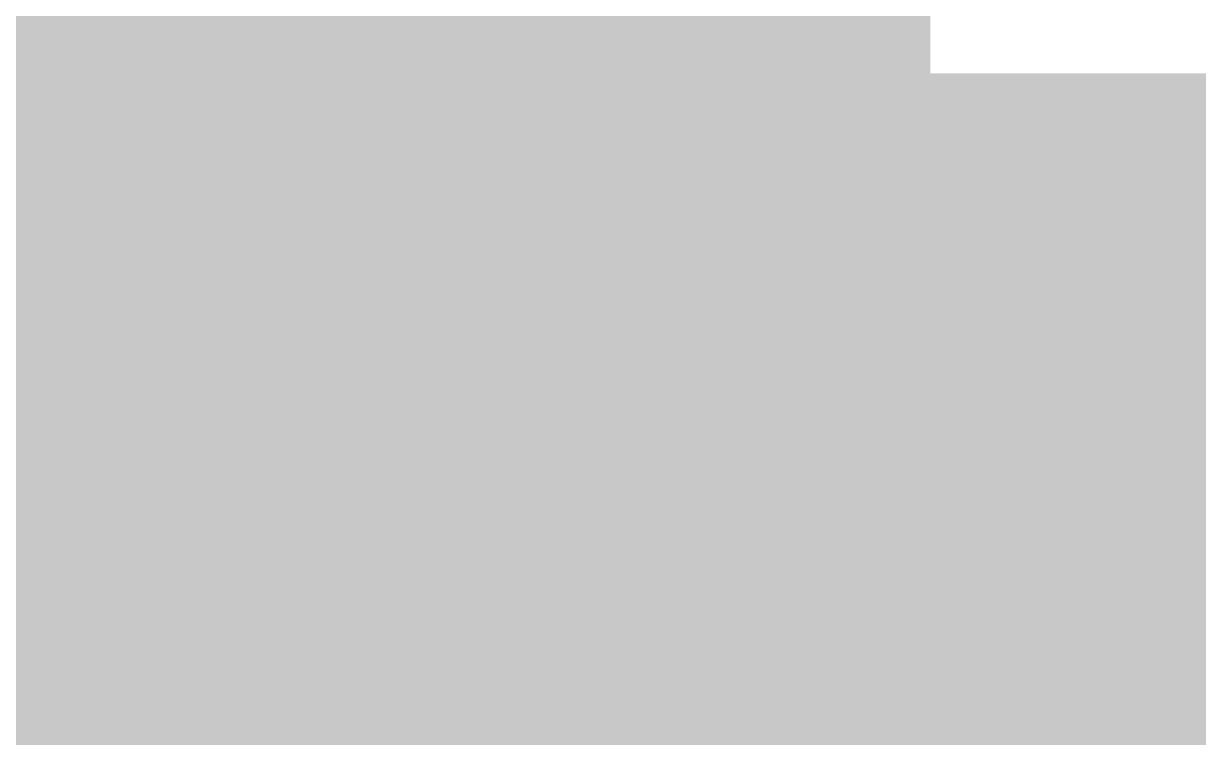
# Model space of a CAD drawing. Header units: millimetres. Extents: x -0.7 to 17.2, y -0.7 to 12.5.
# Drawn here: x 10.344 to 11.686, y 1.797 to 2.611 of the extents above; entities that cross this region are included whole.
import ezdxf

# ---------------------------------------------------------------- set-up
doc = ezdxf.new("R2010")
doc.units = ezdxf.units.MM
for name, color, linetype in [('BOOTH', 7, 'Continuous'), ('PIPING_EXHAUST', 7, 'Continuous'), ('TEXT', 7, 'Continuous')]:
    doc.layers.add(name, color=color, linetype=linetype)

msp = doc.modelspace()

# ---------------------------------------------------------------- linework, layer by layer
at = {"layer": 'BOOTH', "color": 7, "lineweight": 0}
for points, const_width in [([(10.8135, 1.9887), (14.5342, 1.9887), (14.5342, 5.5136), (10.8135, 5.5136), (10.8135, 1.9887), (10.8135, 1.9887)], 1.132), ([(10.8135, 2.8111), (10.8135, 2.9678)], 0.5094), ([(10.8135, 2.4978), (10.8135, 2.6545)], 0.5094), ([(10.8135, 2.1845), (10.8135, 2.3412)], 0.5094)]:
    msp.add_lwpolyline(points, dxfattribs=dict(at, const_width=const_width))
at = {"layer": 'PIPING_EXHAUST', "color": 7, "lineweight": 0, "const_width": 0.9905}
msp.add_lwpolyline([(11.7926, 2.067), (12.5759, 2.067)], dxfattribs=at)
at = {"layer": 'TEXT', "color": 7, "lineweight": 0, "const_width": 0.0000000392}
for points in [[(10.6196, 2.4907), (10.5956, 2.4263), (10.5878, 2.4263), (10.6118, 2.4907), (10.6196, 2.4907)], [(10.3396, 2.4342), (10.3655, 2.4747), (10.3752, 2.4747), (10.3752, 2.4263), (10.3678, 2.4263), (10.3678, 2.4548), (10.3678, 2.4548), (10.3678, 2.4559), (10.3678, 2.4571), (10.3679, 2.4586), (10.3679, 2.4586), (10.3679, 2.4602), (10.368, 2.4617), (10.368, 2.4633), (10.368, 2.4633), (10.3681, 2.4647), (10.3681, 2.4658), (10.3682, 2.4667), (10.3425, 2.4263)], [(10.4274, 2.4263), (10.4194, 2.4263), (10.4194, 2.4681), (10.4051, 2.4681), (10.4051, 2.4681), (10.4043, 2.4586), (10.4032, 2.4504), (10.4019, 2.4435), (10.4019, 2.4435), (10.4004, 2.4379), (10.3985, 2.4333), (10.3964, 2.43), (10.3964, 2.43), (10.3939, 2.4276), (10.391, 2.4262), (10.3877, 2.4257), (10.3877, 2.4257), (10.387, 2.4257), (10.3862, 2.4258), (10.3854, 2.4258), (10.3854, 2.4258), (10.3847, 2.426), (10.3841, 2.4261), (10.3836, 2.4263), (10.3836, 2.4323), (10.3836, 2.4323), (10.384, 2.4322), (10.3844, 2.4321), (10.3848, 2.432), (10.3848, 2.432), (10.3852, 2.432), (10.3856, 2.4319), (10.386, 2.4319), (10.386, 2.4319), (10.3891, 2.4331), (10.3917, 2.4365), (10.3938, 2.4423), (10.3938, 2.4423), (10.3956, 2.4505), (10.3971, 2.4613), (10.3983, 2.4747), (10.4274, 2.4747), (10.4274, 2.4263)], [(10.465, 2.4548), (10.465, 2.4548), (10.4754, 2.4533), (10.4817, 2.4487), (10.4838, 2.4411), (10.4838, 2.4411), (10.4833, 2.4369), (10.4818, 2.4333), (10.4792, 2.4304), (10.4792, 2.4304), (10.4756, 2.4281), (10.4707, 2.4268), (10.4646, 2.4263), (10.4427, 2.4263), (10.4427, 2.4747), (10.4506, 2.4747), (10.4506, 2.4548), (10.465, 2.4548)], [(10.5296, 2.468), (10.5138, 2.468), (10.5138, 2.4263), (10.506, 2.4263), (10.506, 2.468), (10.4904, 2.468), (10.4904, 2.4747), (10.5296, 2.4747), (10.5296, 2.468)], [(10.5621, 2.4756), (10.5621, 2.4756), (10.5677, 2.4749), (10.5725, 2.4728), (10.5765, 2.4693), (10.5765, 2.4693), (10.5795, 2.4645), (10.5814, 2.4582), (10.582, 2.4506), (10.582, 2.4506), (10.5814, 2.443), (10.5795, 2.4368), (10.5765, 2.4318), (10.5765, 2.4318), (10.5725, 2.4283), (10.5677, 2.4262), (10.5621, 2.4254), (10.5621, 2.4254), (10.5585, 2.4257), (10.5555, 2.4264), (10.5528, 2.4276), (10.5528, 2.4276), (10.5506, 2.429), (10.5486, 2.4307), (10.5471, 2.4325), (10.5465, 2.4325), (10.5465, 2.4325), (10.5467, 2.4314), (10.5468, 2.4301), (10.5469, 2.4286), (10.5469, 2.4286), (10.547, 2.4271), (10.5471, 2.4258), (10.5471, 2.4245), (10.5471, 2.4047), (10.5392, 2.4047), (10.5392, 2.4747), (10.5456, 2.4747), (10.5467, 2.4681), (10.5471, 2.4681), (10.5471, 2.4681), (10.5487, 2.4701), (10.5506, 2.4718), (10.5528, 2.4734), (10.5528, 2.4734), (10.5554, 2.4746), (10.5585, 2.4753), (10.5621, 2.4756)], [(10.6408, 2.4756), (10.6408, 2.4756), (10.646, 2.4752), (10.6504, 2.4741), (10.654, 2.4723), (10.654, 2.4723), (10.6568, 2.4698), (10.6584, 2.4666), (10.6589, 2.4628), (10.6589, 2.4628), (10.6587, 2.4601), (10.6579, 2.4578), (10.6565, 2.4559), (10.6565, 2.4559), (10.6547, 2.4543), (10.6525, 2.4531), (10.6498, 2.4521), (10.6498, 2.4518), (10.6498, 2.4518), (10.6517, 2.4511), (10.6535, 2.4504), (10.6551, 2.4495), (10.6551, 2.4495), (10.6567, 2.4484), (10.658, 2.4472), (10.6591, 2.4457), (10.6591, 2.4457), (10.6599, 2.444), (10.6604, 2.442), (10.6606, 2.4397), (10.6606, 2.4397), (10.66, 2.4359), (10.6583, 2.4325), (10.6556, 2.4295), (10.6556, 2.4295), (10.6516, 2.4273), (10.6464, 2.4259), (10.6399, 2.4254), (10.6399, 2.4254), (10.6365, 2.4255), (10.6334, 2.4258), (10.6305, 2.4263), (10.6305, 2.4263), (10.6278, 2.4269), (10.6254, 2.4277), (10.6234, 2.4286), (10.6234, 2.4357), (10.6234, 2.4357), (10.6256, 2.4348), (10.628, 2.4339), (10.6307, 2.4331), (10.6307, 2.4331), (10.6336, 2.4325), (10.6366, 2.4321), (10.6398, 2.4319), (10.6398, 2.4319), (10.6432, 2.4321), (10.6463, 2.4328), (10.649, 2.4338), (10.649, 2.4338), (10.651, 2.4353), (10.6523, 2.4374), (10.6527, 2.4401), (10.6527, 2.4401), (10.6512, 2.4446), (10.6466, 2.4473), (10.6389, 2.4482), (10.6324, 2.4482), (10.6324, 2.4547), (10.6377, 2.4547), (10.6377, 2.4547), (10.6415, 2.4549), (10.6449, 2.4555), (10.6476, 2.4564), (10.6476, 2.4564), (10.6497, 2.4578), (10.6509, 2.4597), (10.6514, 2.4621), (10.6514, 2.4621), (10.651, 2.4642), (10.6501, 2.4659), (10.6485, 2.4673), (10.6485, 2.4673), (10.6464, 2.4682), (10.6436, 2.4688), (10.6404, 2.469), (10.6404, 2.469), (10.6378, 2.4689), (10.6355, 2.4686), (10.6334, 2.4682), (10.6334, 2.4682), (10.6313, 2.4676), (10.6291, 2.4669), (10.6268, 2.4659), (10.624, 2.4722), (10.624, 2.4722), (10.6292, 2.4741), (10.6348, 2.4752), (10.6408, 2.4756)], [(10.6906, 2.4755), (10.6906, 2.4755), (10.696, 2.475), (10.7003, 2.4737), (10.7036, 2.4716), (10.7036, 2.4716), (10.706, 2.4685), (10.7074, 2.4644), (10.7079, 2.4592), (10.7079, 2.4263), (10.7021, 2.4263), (10.7006, 2.4332), (10.7002, 2.4332), (10.7002, 2.4332), (10.6981, 2.4308), (10.6959, 2.4288), (10.6936, 2.4273), (10.6936, 2.4273), (10.691, 2.4263), (10.6878, 2.4257), (10.684, 2.4254), (10.684, 2.4254), (10.6799, 2.4258), (10.6762, 2.427), (10.6731, 2.4289), (10.6731, 2.4289), (10.6707, 2.4317), (10.6692, 2.4353), (10.6688, 2.4398), (10.6688, 2.4398), (10.6694, 2.4442), (10.6713, 2.4479), (10.6744, 2.4509), (10.6744, 2.4509), (10.6789, 2.4531), (10.6847, 2.4546), (10.6919, 2.4552), (10.7001, 2.4555), (10.7001, 2.4583), (10.7001, 2.4583), (10.6998, 2.462), (10.699, 2.4647), (10.6975, 2.4667), (10.6975, 2.4667), (10.6955, 2.468), (10.6931, 2.4688), (10.6901, 2.4691), (10.6901, 2.4691), (10.6876, 2.4689), (10.6852, 2.4686), (10.6829, 2.4679), (10.6829, 2.4679), (10.6807, 2.4671), (10.6785, 2.4663), (10.6765, 2.4654), (10.6741, 2.4713), (10.6741, 2.4713), (10.6763, 2.4724), (10.6788, 2.4734), (10.6816, 2.4742), (10.6816, 2.4742), (10.6845, 2.4749), (10.6875, 2.4753), (10.6906, 2.4755)], [(10.7617, 2.4625), (10.7617, 2.4625), (10.7614, 2.4597), (10.7605, 2.4574), (10.759, 2.4555), (10.759, 2.4555), (10.757, 2.4539), (10.7547, 2.4528), (10.752, 2.452), (10.752, 2.4517), (10.752, 2.4517), (10.7549, 2.451), (10.7575, 2.45), (10.7599, 2.4485), (10.7599, 2.4485), (10.7617, 2.4464), (10.7628, 2.4438), (10.7632, 2.4405), (10.7632, 2.4405), (10.7627, 2.4366), (10.7612, 2.4333), (10.7587, 2.4303), (10.7587, 2.4303), (10.755, 2.4281), (10.75, 2.4268), (10.7437, 2.4263), (10.7228, 2.4263), (10.7228, 2.4746), (10.7436, 2.4746), (10.7436, 2.4746), (10.7469, 2.4745), (10.75, 2.4741), (10.7528, 2.4735), (10.7528, 2.4735), (10.7554, 2.4726), (10.7575, 2.4713), (10.7593, 2.4697), (10.7593, 2.4697), (10.7606, 2.4677), (10.7614, 2.4653), (10.7617, 2.4625)], [(10.7934, 2.4756), (10.7934, 2.4756), (10.7974, 2.4753), (10.8009, 2.4744), (10.8041, 2.4729), (10.8041, 2.4729), (10.8068, 2.4708), (10.8091, 2.4683), (10.8109, 2.4652), (10.8109, 2.4652), (10.8123, 2.4618), (10.8131, 2.4579), (10.8133, 2.4537), (10.8133, 2.449), (10.7803, 2.449), (10.7803, 2.449), (10.7808, 2.4439), (10.7822, 2.4398), (10.7844, 2.4365), (10.7844, 2.4365), (10.7875, 2.4341), (10.7912, 2.4327), (10.7957, 2.4322), (10.7957, 2.4322), (10.7986, 2.4323), (10.8013, 2.4326), (10.8038, 2.4331), (10.8038, 2.4331), (10.8062, 2.4337), (10.8087, 2.4345), (10.8112, 2.4355), (10.8112, 2.4286), (10.8112, 2.4286), (10.8087, 2.4276), (10.8063, 2.4268), (10.8039, 2.4262), (10.8039, 2.4262), (10.8013, 2.4258), (10.7985, 2.4255), (10.7953, 2.4254), (10.7953, 2.4254), (10.7909, 2.4258), (10.7869, 2.4267), (10.7832, 2.4282), (10.7832, 2.4282), (10.7799, 2.4304), (10.7772, 2.4332), (10.775, 2.4366), (10.775, 2.4366), (10.7734, 2.4405), (10.7724, 2.4451), (10.7721, 2.4501), (10.7721, 2.4501), (10.7723, 2.4552), (10.7732, 2.4597), (10.7747, 2.4637), (10.7747, 2.4637), (10.7767, 2.4672), (10.7792, 2.4702), (10.7822, 2.4725), (10.7822, 2.4725), (10.7856, 2.4742), (10.7893, 2.4752), (10.7934, 2.4756)], [(10.845, 2.4254), (10.845, 2.4254), (10.8409, 2.4257), (10.8371, 2.4266), (10.8336, 2.4281), (10.8336, 2.4281), (10.8305, 2.4301), (10.8279, 2.4328), (10.8257, 2.4362), (10.8257, 2.4362), (10.8241, 2.4402), (10.8232, 2.4449), (10.8229, 2.4502), (10.8229, 2.4502), (10.8232, 2.4558), (10.8242, 2.4606), (10.8259, 2.4647), (10.8259, 2.4647), (10.8281, 2.4681), (10.8308, 2.4709), (10.8339, 2.4729), (10.8339, 2.4729), (10.8375, 2.4744), (10.8413, 2.4753), (10.8455, 2.4756), (10.8455, 2.4756), (10.8479, 2.4755), (10.8503, 2.4752), (10.8526, 2.4748), (10.8526, 2.4748), (10.8548, 2.4743), (10.8566, 2.4736), (10.8582, 2.4729), (10.8558, 2.4664), (10.8558, 2.4664), (10.8543, 2.4669), (10.8526, 2.4674), (10.8507, 2.4679), (10.8507, 2.4679), (10.8489, 2.4683), (10.8471, 2.4685), (10.8453, 2.4686), (10.8453, 2.4686), (10.8374, 2.4666), (10.8327, 2.4605), (10.8311, 2.4503), (10.8311, 2.4503), (10.8315, 2.445), (10.8326, 2.4405), (10.8346, 2.4369), (10.8346, 2.4369), (10.8372, 2.4344), (10.8407, 2.4328), (10.8449, 2.4323), (10.8449, 2.4323), (10.8474, 2.4324), (10.8497, 2.4327), (10.8519, 2.4331), (10.8519, 2.4331), (10.8538, 2.4337), (10.8557, 2.4344), (10.8574, 2.4351), (10.8574, 2.4281), (10.8574, 2.4281), (10.8557, 2.4273), (10.8539, 2.4266), (10.852, 2.4261), (10.852, 2.4261), (10.85, 2.4258), (10.8476, 2.4255), (10.845, 2.4254)], [(10.8613, 2.4747), (10.8697, 2.4747), (10.8802, 2.4472), (10.8802, 2.4472), (10.8811, 2.4448), (10.8819, 2.4425), (10.8826, 2.4403), (10.8826, 2.4403), (10.8833, 2.4381), (10.8838, 2.436), (10.8843, 2.434), (10.8846, 2.434), (10.8846, 2.434), (10.8851, 2.4357), (10.8856, 2.4376), (10.8863, 2.4399), (10.8863, 2.4399), (10.8871, 2.4423), (10.8879, 2.4448), (10.8888, 2.4473), (10.8986, 2.4747), (10.9072, 2.4747), (10.8863, 2.4197), (10.8863, 2.4197), (10.8845, 2.4154), (10.8823, 2.4118), (10.8798, 2.4088), (10.8798, 2.4088), (10.8768, 2.4065), (10.8731, 2.4052), (10.8688, 2.4047), (10.8688, 2.4047), (10.8674, 2.4047), (10.8661, 2.4048), (10.865, 2.4049), (10.865, 2.4049), (10.8639, 2.4051), (10.863, 2.4053), (10.8622, 2.4054), (10.8622, 2.4117), (10.8622, 2.4117), (10.8629, 2.4116), (10.8637, 2.4115), (10.8646, 2.4114), (10.8646, 2.4114), (10.8655, 2.4113), (10.8665, 2.4112), (10.8675, 2.4112), (10.8675, 2.4112), (10.8701, 2.4115), (10.8723, 2.4122), (10.8742, 2.4135), (10.8742, 2.4135), (10.8758, 2.4153), (10.8771, 2.4174), (10.8782, 2.4198), (10.8807, 2.4262), (10.8613, 2.4747)], [(10.5607, 2.4689), (10.5563, 2.4684), (10.5528, 2.467), (10.5503, 2.4647), (10.5503, 2.4647), (10.5486, 2.4615), (10.5475, 2.4573), (10.5471, 2.4521), (10.5471, 2.4506), (10.5471, 2.4506), (10.5474, 2.4451), (10.5484, 2.4405), (10.55, 2.4368), (10.55, 2.4368), (10.5525, 2.4342), (10.5562, 2.4326), (10.5609, 2.432), (10.5609, 2.432), (10.5637, 2.4323), (10.5661, 2.4331), (10.5681, 2.4345), (10.5681, 2.4345), (10.5699, 2.4363), (10.5713, 2.4385), (10.5724, 2.4411), (10.5724, 2.4411), (10.5732, 2.444), (10.5736, 2.4472), (10.5738, 2.4507), (10.5738, 2.4507), (10.5734, 2.4558), (10.5724, 2.4603), (10.5706, 2.4639), (10.5706, 2.4639), (10.5681, 2.4667), (10.5648, 2.4683), (10.5607, 2.4689)], [(10.7537, 2.4615), (10.7534, 2.4636), (10.7526, 2.4652), (10.7512, 2.4665), (10.7512, 2.4665), (10.7492, 2.4674), (10.7465, 2.4679), (10.7431, 2.4681), (10.7308, 2.4681), (10.7308, 2.4548), (10.7417, 2.4548), (10.7417, 2.4548), (10.7483, 2.4556), (10.7523, 2.4578), (10.7537, 2.4615)], [(10.7933, 2.4691), (10.7898, 2.4687), (10.7868, 2.4674), (10.7844, 2.4654), (10.7844, 2.4654), (10.7825, 2.4627), (10.7812, 2.4593), (10.7804, 2.4553), (10.805, 2.4553), (10.805, 2.4553), (10.8047, 2.4591), (10.8037, 2.4624), (10.8022, 2.4652), (10.8022, 2.4652), (10.7999, 2.4674), (10.797, 2.4686), (10.7933, 2.4691)], [(10.4759, 2.4407), (10.4755, 2.4433), (10.4745, 2.4453), (10.4728, 2.4467), (10.4728, 2.4467), (10.4704, 2.4475), (10.4675, 2.4481), (10.4641, 2.4482), (10.4506, 2.4482), (10.4506, 2.4327), (10.4642, 2.4327), (10.4642, 2.4327), (10.4674, 2.4329), (10.4702, 2.4335), (10.4726, 2.4345), (10.4726, 2.4345), (10.4744, 2.436), (10.4755, 2.4381), (10.4759, 2.4407)], [(10.6929, 2.4497), (10.6875, 2.4492), (10.6834, 2.4482), (10.6804, 2.4468), (10.6804, 2.4468), (10.6785, 2.4449), (10.6773, 2.4425), (10.677, 2.4397), (10.677, 2.4397), (10.6772, 2.4372), (10.6781, 2.4352), (10.6794, 2.4337), (10.6794, 2.4337), (10.6812, 2.4327), (10.6834, 2.4321), (10.6858, 2.4318), (10.6858, 2.4318), (10.6897, 2.4322), (10.693, 2.4333), (10.696, 2.4352), (10.696, 2.4352), (10.6982, 2.4379), (10.6996, 2.4413), (10.7, 2.4456), (10.7, 2.45), (10.6929, 2.4497)], [(10.755, 2.4405), (10.7547, 2.443), (10.7536, 2.445), (10.7519, 2.4464), (10.7519, 2.4464), (10.7494, 2.4474), (10.7463, 2.448), (10.7426, 2.4482), (10.7308, 2.4482), (10.7308, 2.4327), (10.7428, 2.4327), (10.7428, 2.4327), (10.7464, 2.4329), (10.7494, 2.4335), (10.7519, 2.4345), (10.7519, 2.4345), (10.7536, 2.4359), (10.7547, 2.4379), (10.755, 2.4405)], [(10.9136, 2.4312), (10.9136, 2.4312), (10.9138, 2.4332), (10.9144, 2.4348), (10.9153, 2.4359), (10.9153, 2.4359), (10.9164, 2.4366), (10.9177, 2.4371), (10.9191, 2.4372), (10.9191, 2.4372), (10.9206, 2.4371), (10.922, 2.4366), (10.9232, 2.4359), (10.9232, 2.4359), (10.9241, 2.4348), (10.9246, 2.4332), (10.9248, 2.4312), (10.9248, 2.4312), (10.9246, 2.4292), (10.9241, 2.4277), (10.9232, 2.4265), (10.9232, 2.4265), (10.922, 2.4257), (10.9206, 2.4252), (10.9191, 2.4251), (10.9191, 2.4251), (10.9177, 2.4252), (10.9164, 2.4257), (10.9153, 2.4265), (10.9153, 2.4265), (10.9144, 2.4277), (10.9138, 2.4292), (10.9136, 2.4312)], [(10.5844, 2.0707), (10.5844, 2.0707), (10.5841, 2.068), (10.5832, 2.0657), (10.5818, 2.0639), (10.5818, 2.0639), (10.5799, 2.0624), (10.5776, 2.0613), (10.5751, 2.0606), (10.5751, 2.0602), (10.5751, 2.0602), (10.5778, 2.0596), (10.5804, 2.0586), (10.5827, 2.0571), (10.5827, 2.0571), (10.5845, 2.0552), (10.5855, 2.0526), (10.5859, 2.0494), (10.5859, 2.0494), (10.5854, 2.0457), (10.5839, 2.0424), (10.5815, 2.0396), (10.5815, 2.0396), (10.5779, 2.0374), (10.5731, 2.0361), (10.5669, 2.0357), (10.5467, 2.0357), (10.5467, 2.0825), (10.5668, 2.0825), (10.5668, 2.0825), (10.5701, 2.0824), (10.573, 2.082), (10.5758, 2.0814), (10.5758, 2.0814), (10.5783, 2.0805), (10.5804, 2.0793), (10.5821, 2.0777), (10.5821, 2.0777), (10.5834, 2.0758), (10.5842, 2.0735), (10.5844, 2.0707)], [(10.6378, 2.0592), (10.6378, 2.0592), (10.6372, 2.052), (10.6352, 2.046), (10.6319, 2.0412), (10.6319, 2.0412), (10.6275, 2.0376), (10.6222, 2.0355), (10.616, 2.0348), (10.616, 2.0348), (10.612, 2.0351), (10.6083, 2.0361), (10.6049, 2.0376), (10.6049, 2.0376), (10.6019, 2.0398), (10.5993, 2.0426), (10.5973, 2.0459), (10.5973, 2.0459), (10.5957, 2.0498), (10.5948, 2.0542), (10.5945, 2.0592), (10.5945, 2.0592), (10.5951, 2.0663), (10.5971, 2.0723), (10.6003, 2.0771), (10.6003, 2.0771), (10.6047, 2.0806), (10.61, 2.0827), (10.6162, 2.0834), (10.6162, 2.0834), (10.6203, 2.0831), (10.624, 2.0821), (10.6274, 2.0805), (10.6274, 2.0805), (10.6304, 2.0784), (10.633, 2.0756), (10.6351, 2.0723), (10.6351, 2.0723), (10.6366, 2.0685), (10.6375, 2.0641), (10.6378, 2.0592)], [(10.6623, 2.0834), (10.6623, 2.0834), (10.6673, 2.083), (10.6715, 2.082), (10.6751, 2.0802), (10.6751, 2.0802), (10.6777, 2.0778), (10.6793, 2.0747), (10.6798, 2.0711), (10.6798, 2.0711), (10.6796, 2.0684), (10.6788, 2.0661), (10.6775, 2.0643), (10.6775, 2.0643), (10.6757, 2.0628), (10.6736, 2.0616), (10.671, 2.0607), (10.671, 2.0603), (10.671, 2.0603), (10.6728, 2.0597), (10.6745, 2.059), (10.6762, 2.0581), (10.6762, 2.0581), (10.6776, 2.0571), (10.6789, 2.0559), (10.68, 2.0545), (10.68, 2.0545), (10.6808, 2.0528), (10.6813, 2.0508), (10.6814, 2.0486), (10.6814, 2.0486), (10.6809, 2.0449), (10.6793, 2.0416), (10.6766, 2.0388), (10.6766, 2.0388), (10.6727, 2.0366), (10.6677, 2.0352), (10.6614, 2.0348), (10.6614, 2.0348), (10.6581, 2.0349), (10.6551, 2.0352), (10.6522, 2.0356), (10.6522, 2.0356), (10.6496, 2.0362), (10.6474, 2.037), (10.6454, 2.0379), (10.6454, 2.0448), (10.6454, 2.0448), (10.6475, 2.0439), (10.6499, 2.043), (10.6524, 2.0422), (10.6524, 2.0422), (10.6552, 2.0416), (10.6582, 2.0412), (10.6613, 2.0411), (10.6613, 2.0411), (10.6646, 2.0413), (10.6676, 2.0419), (10.6702, 2.0429), (10.6702, 2.0429), (10.6722, 2.0444), (10.6734, 2.0464), (10.6738, 2.049), (10.6738, 2.049), (10.6723, 2.0534), (10.6679, 2.056), (10.6604, 2.0569), (10.6541, 2.0569), (10.6541, 2.0632), (10.6592, 2.0632), (10.6592, 2.0632), (10.663, 2.0634), (10.6662, 2.0639), (10.6689, 2.0648), (10.6689, 2.0648), (10.6709, 2.0662), (10.6721, 2.068), (10.6725, 2.0704), (10.6725, 2.0704), (10.6722, 2.0724), (10.6713, 2.0741), (10.6697, 2.0754), (10.6697, 2.0754), (10.6676, 2.0763), (10.665, 2.0768), (10.6618, 2.077), (10.6618, 2.077), (10.6594, 2.0769), (10.6571, 2.0767), (10.6551, 2.0763), (10.6551, 2.0763), (10.6531, 2.0757), (10.6509, 2.0749), (10.6486, 2.074), (10.6459, 2.0802), (10.6459, 2.0802), (10.651, 2.082), (10.6565, 2.083), (10.6623, 2.0834)], [(10.7276, 2.0825), (10.7276, 2.0421), (10.7344, 2.0421), (10.7344, 2.0194), (10.727, 2.0194), (10.727, 2.0357), (10.6944, 2.0357), (10.6944, 2.0194), (10.687, 2.0194), (10.687, 2.0421), (10.6908, 2.0421), (10.6908, 2.0421), (10.6945, 2.0479), (10.6975, 2.0542), (10.6998, 2.0611), (10.6998, 2.0611), (10.7015, 2.0682), (10.7025, 2.0753), (10.7029, 2.0825), (10.7276, 2.0825)], [(10.7362, 2.0825), (10.7444, 2.0825), (10.7546, 2.0559), (10.7546, 2.0559), (10.7554, 2.0536), (10.7562, 2.0513), (10.7569, 2.0492), (10.7569, 2.0492), (10.7576, 2.0471), (10.7581, 2.0451), (10.7585, 2.0431), (10.7589, 2.0431), (10.7589, 2.0431), (10.7593, 2.0447), (10.7598, 2.0466), (10.7605, 2.0488), (10.7605, 2.0488), (10.7613, 2.0512), (10.7621, 2.0536), (10.7629, 2.0559), (10.7724, 2.0825), (10.7807, 2.0825), (10.7605, 2.0292), (10.7605, 2.0292), (10.7587, 2.0251), (10.7566, 2.0216), (10.7542, 2.0186), (10.7542, 2.0186), (10.7513, 2.0164), (10.7477, 2.0151), (10.7435, 2.0147), (10.7435, 2.0147), (10.7421, 2.0147), (10.7409, 2.0148), (10.7398, 2.0149), (10.7398, 2.0149), (10.7388, 2.0151), (10.7379, 2.0152), (10.7371, 2.0154), (10.7371, 2.0215), (10.7371, 2.0215), (10.7378, 2.0214), (10.7386, 2.0213), (10.7394, 2.0212), (10.7394, 2.0212), (10.7403, 2.0211), (10.7413, 2.021), (10.7423, 2.021), (10.7423, 2.021), (10.7448, 2.0212), (10.7469, 2.022), (10.7488, 2.0233), (10.7488, 2.0233), (10.7503, 2.0249), (10.7516, 2.027), (10.7527, 2.0293), (10.7551, 2.0355), (10.7362, 2.0825)], [(10.7992, 2.0596), (10.7831, 2.0825), (10.7918, 2.0825), (10.8039, 2.0649), (10.8158, 2.0825), (10.8245, 2.0825), (10.8083, 2.0596), (10.8254, 2.0357), (10.8166, 2.0357), (10.8039, 2.0544), (10.7909, 2.0357), (10.7823, 2.0357), (10.7992, 2.0596)], [(10.5766, 2.0697), (10.5764, 2.0718), (10.5756, 2.0734), (10.5742, 2.0746), (10.5742, 2.0746), (10.5723, 2.0754), (10.5697, 2.076), (10.5664, 2.0761), (10.5544, 2.0761), (10.5544, 2.0633), (10.565, 2.0633), (10.565, 2.0633), (10.5715, 2.064), (10.5753, 2.0662), (10.5766, 2.0697)], [(10.6024, 2.0592), (10.6028, 2.054), (10.6039, 2.0496), (10.6057, 2.046), (10.6057, 2.046), (10.6083, 2.0433), (10.6118, 2.0417), (10.6161, 2.0412), (10.6161, 2.0412), (10.6204, 2.0417), (10.6239, 2.0433), (10.6265, 2.046), (10.6265, 2.046), (10.6284, 2.0496), (10.6295, 2.054), (10.6298, 2.0592), (10.6298, 2.0592), (10.6295, 2.0643), (10.6284, 2.0687), (10.6265, 2.0722), (10.6265, 2.0722), (10.6239, 2.0748), (10.6204, 2.0764), (10.616, 2.0769), (10.616, 2.0769), (10.6117, 2.0764), (10.6082, 2.0748), (10.6056, 2.0722), (10.6056, 2.0722), (10.6038, 2.0687), (10.6028, 2.0643), (10.6024, 2.0592)], [(10.7097, 2.0765), (10.7094, 2.0725), (10.7088, 2.0684), (10.7079, 2.0642), (10.7079, 2.0642), (10.7068, 2.06), (10.7056, 2.056), (10.7041, 2.0521), (10.7041, 2.0521), (10.7025, 2.0484), (10.7007, 2.0451), (10.6987, 2.0421), (10.7201, 2.0421), (10.7201, 2.0765), (10.7097, 2.0765)], [(10.5779, 2.0494), (10.5776, 2.0518), (10.5766, 2.0537), (10.5749, 2.0552), (10.5749, 2.0552), (10.5725, 2.0561), (10.5695, 2.0567), (10.5659, 2.0569), (10.5544, 2.0569), (10.5544, 2.0419), (10.566, 2.0419), (10.566, 2.0419), (10.5696, 2.0421), (10.5725, 2.0426), (10.5749, 2.0436), (10.5749, 2.0436), (10.5766, 2.045), (10.5776, 2.0469), (10.5779, 2.0494)], [(10.5927, 1.8007), (10.5848, 1.8007), (10.5848, 1.8562), (10.5651, 1.8562), (10.5651, 1.8562), (10.5646, 1.8518), (10.564, 1.8473), (10.5633, 1.8426), (10.5633, 1.8426), (10.5627, 1.8379), (10.5621, 1.8334), (10.5614, 1.829), (10.5614, 1.829), (10.5608, 1.8249), (10.5601, 1.8212), (10.5595, 1.818), (10.5595, 1.818), (10.5587, 1.8143), (10.5578, 1.811), (10.5567, 1.808), (10.5567, 1.808), (10.5555, 1.8055), (10.554, 1.8034), (10.5523, 1.8018), (10.5523, 1.8018), (10.5503, 1.8006), (10.5479, 1.7999), (10.5451, 1.7997), (10.5451, 1.7997), (10.5441, 1.7998), (10.5431, 1.7999), (10.5421, 1.8), (10.5421, 1.8), (10.5411, 1.8002), (10.5402, 1.8005), (10.5394, 1.8008), (10.5394, 1.8073), (10.5394, 1.8073), (10.5401, 1.807), (10.5408, 1.8068), (10.5416, 1.8066), (10.5416, 1.8066), (10.5424, 1.8064), (10.5433, 1.8063), (10.5442, 1.8063), (10.5442, 1.8063), (10.5458, 1.8065), (10.5472, 1.8072), (10.5484, 1.8084), (10.5484, 1.8084), (10.5493, 1.81), (10.5501, 1.8117), (10.5508, 1.8137), (10.5508, 1.8137), (10.5513, 1.8159), (10.5518, 1.818), (10.5523, 1.8201), (10.5523, 1.8201), (10.5528, 1.8226), (10.5533, 1.8259), (10.554, 1.8298), (10.554, 1.8298), (10.5546, 1.8343), (10.5554, 1.8393), (10.5561, 1.8448), (10.5561, 1.8448), (10.5569, 1.8507), (10.5577, 1.8567), (10.5585, 1.8631), (10.5927, 1.8631), (10.5927, 1.8007)], [(10.6552, 1.8007), (10.6458, 1.8007), (10.6175, 1.8323), (10.6175, 1.8007), (10.6097, 1.8007), (10.6097, 1.8631), (10.6175, 1.8631), (10.6175, 1.8328), (10.6451, 1.8631), (10.654, 1.8631), (10.6269, 1.8328), (10.6552, 1.8007)], [(10.6912, 1.8007), (10.6707, 1.8554), (10.6703, 1.8554), (10.6703, 1.8554), (10.6705, 1.8534), (10.6706, 1.8509), (10.6708, 1.8481), (10.6708, 1.8481), (10.6709, 1.845), (10.6709, 1.8418), (10.6709, 1.8385), (10.6709, 1.8007), (10.6637, 1.8007), (10.6637, 1.8631), (10.6753, 1.8631), (10.6945, 1.812), (10.6949, 1.812), (10.7145, 1.8631), (10.726, 1.8631), (10.726, 1.8007), (10.7182, 1.8007), (10.7182, 1.839), (10.7182, 1.839), (10.7182, 1.8421), (10.7183, 1.8451), (10.7184, 1.848), (10.7184, 1.848), (10.7186, 1.8508), (10.7187, 1.8533), (10.7188, 1.8553), (10.7185, 1.8553), (10.6977, 1.8007), (10.6912, 1.8007)]]:
    msp.add_lwpolyline(points, dxfattribs=at)

doc.saveas('drawing.dxf')
